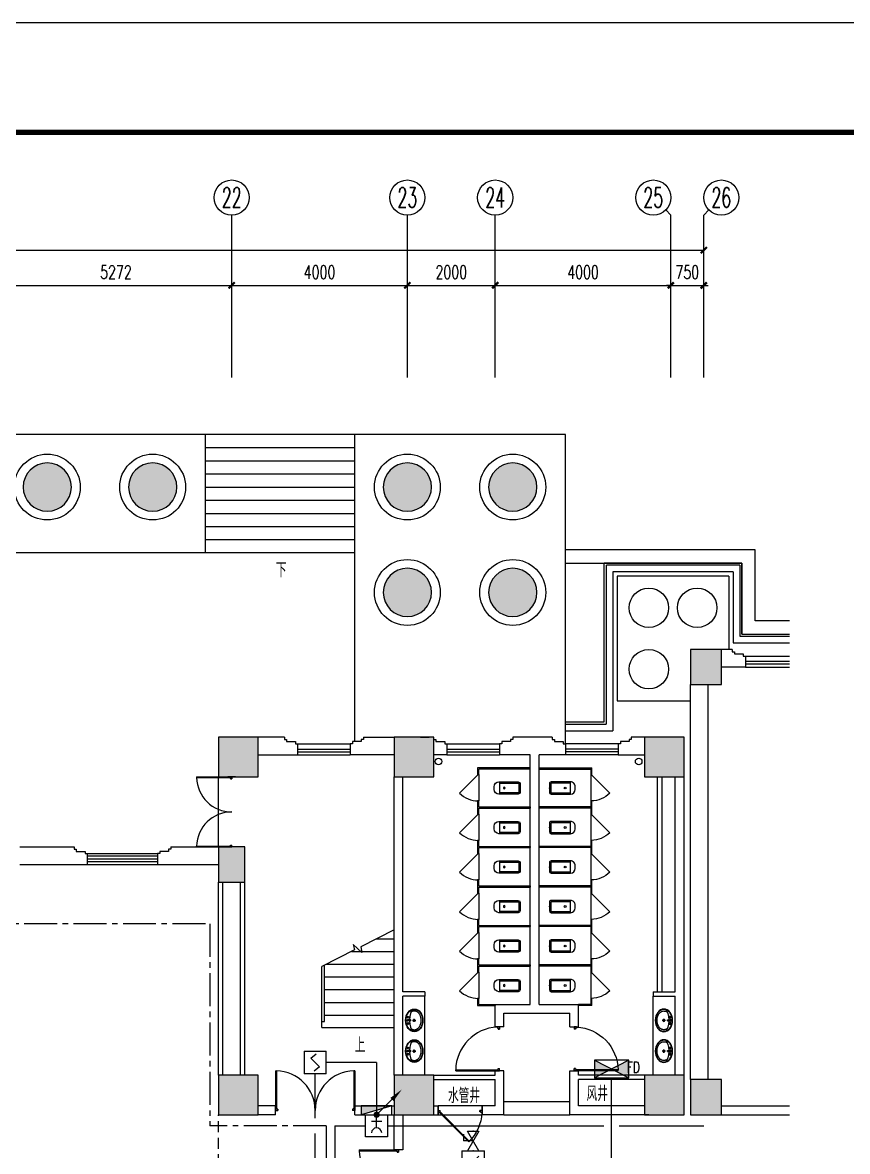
# Model space of a CAD drawing. Extents: x 190999 to 918899, y -200814 to 215286.
# Drawn here: x 712886 to 731670, y 130168 to 155886 of the extents above; entities that cross this region are included whole.
import ezdxf
from ezdxf.enums import TextEntityAlignment as Align

# ---------------------------------------------------------------- set-up
doc = ezdxf.new("R2010")
doc.units = 0
doc.header["$LTSCALE"] = 1000
doc.header["$MEASUREMENT"] = 0
doc.linetypes.add('CENTER2', pattern=[1.125, 0.75, -0.125, 0.125, -0.125])
doc.linetypes.add('HIDDEN', pattern=[0.375, 0.25, -0.125])
doc.layers.get('Defpoints').update_dxf_attribs({"color": 1})
for name, color, linetype in [('00-EQUIP', 3, 'Continuous'), ('00-LWIRE', 4, 'Continuous'), ('00-WIRE-4', 6, 'Continuous'), ('A-卫生间', 250, 'Continuous'), ('A-墙线', 2, 'Continuous'), ('A-外包装修', 250, 'Continuous'), ('A-外窗', 145, 'Continuous'), ('A-门', 167, 'Continuous'), ('AXIS', 3, 'Continuous'), ('AXIS_TEXT', 7, 'Continuous'), ('COLUMN', 2, 'Continuous'), ('DIM_SYMB', 3, 'Continuous'), ('EQUIP_消火栓', 1, 'Continuous'), ('PUB_HATCH', 250, 'Continuous'), ('PUB_TEXT', 7, 'Continuous'), ('STAIR', 5, 'Continuous'), ('图框', 189, 'Continuous'), ('屋面排水', 4, 'Continuous'), ('房间名称', 7, 'Continuous'), ('暖通-风-说明', 3, 'Continuous'), ('雨水管', 151, 'Continuous')]:
    doc.layers.add(name, color=color, linetype=linetype)
doc.styles.add('_TCH_AXIS', font='COMPLEX', dxfattribs={"bigfont": 'GBCBIG'})
doc.styles.add('_TCH_DIM', font='SIMPLEX', dxfattribs={"bigfont": 'GBCBIG'})
doc.styles.add('COMPLEX', font='COMPLEX')
doc.styles.add('DIM_FONT', font='SIMPLEX', dxfattribs={"width": 0.7, "bigfont": 'GBCBIG'})
doc.styles.add('HZ-ZGBZ', font='romanc.shx', dxfattribs={"width": 0.65})
doc.styles.get("Standard").update_dxf_attribs({"font": 'simhei.ttf'})
doc.styles.add('XXK', font='romans.shx', dxfattribs={"width": 0.75, "bigfont": 'hzf.shx'})
doc.linetypes.add('XLINE', pattern='A,1,-0.2,["X",XXK,S=0.2,R=0,X=-0.1,Y=-0.09],-0.15', length=1.35)
doc.dimstyles.new('DIMN', dxfattribs={"dimtxt": 300, "dimasz": 100, "dimexe": 250, "dimexo": 300, "dimgap": 150, "dimtad": 1, "dimdec": 0, "dimzin": 0, "dimdsep": 46, "dimtxsty": 'DIM_FONT', "dimblk": 'ARCHTICK', "dimcen": 0.09, "dimclrt": 7, "dimazin": 2, "dimtfac": 1, "dimtdec": 0, "dimtix": 1, "dimtmove": 2, "dimatfit": 3, "dimfxl": 0, "dimtolj": 1, "dimtzin": 0, "dimarcsym": 0})

# ---------------------------------------------------------------- blocks, each defined once
blk = doc.blocks.new('TJAD_TK_A0')
at = {"layer": '图框'}
blk.add_line((973, -441.7), (973, 399.3), dxfattribs=at)
at = {"layer": '图框', "const_width": 1.2}
blk.add_lwpolyline([(2152, -431.7), (2152, 389.3), (998, 389.3), (998, -431.7)], close=True, dxfattribs=at)
blk = doc.blocks.new('lt1f')
at = {"layer": 'STAIR'}
for p, q in [((1690, 1950), (1825, 1950)), ((1690, 1950), (1690, 300)), ((1825, 1950), (3076, 1950)), ((1825, 1950), (3076, 1950)), ((1825, 1950), (1825, 1890)), ((1825, 1890), (3107, 1890)), ((1970, 1890), (1970, 300)), ((2260, 1890), (2260, 300)), ((2550, 1890), (2550, 300)), ((2840, 1890), (2840, 300)), ((3454, 1205), (3076, 1950)), ((3130, 1844), (3130, 300)), ((3394, 1035), (3578, 1231)), ((3527, 1063), (3394, 1035)), ((3420, 1273), (3420, 1062)), ((3420, 1040), (3420, 300)), ((3578, 1231), (3454, 1205)), ((3914, 300), (3527, 1063)), ((3710, 701), (3710, 300)), ((1690, 300), (3914, 300))]:
    blk.add_line(p, q, dxfattribs=at)
blk = doc.blocks.new('m1800')
at = {"layer": 'A-墙线'}
for p, q in [((-900, -100), (-900, 100)), ((900, -100), (900, 100))]:
    blk.add_line(p, q, dxfattribs=at)
at = {"layer": 'A-门'}
for p, q in [((-900, 900), (-900, 0)), ((-900, 900), (-880, 900)), ((-880, 900), (-880, 50)), ((880, 900), (880, 50)), ((900, 900), (880, 900)), ((900, 900), (900, 0)), ((-900, 50), (-870, 50)), ((-900, 0), (-850, 0)), ((-870, 50), (-870, 30)), ((-870, 30), (-850, 30)), ((-850, 30), (-850, 0)), ((850, 30), (850, 0)), ((870, 30), (850, 30)), ((900, 0), (850, 0)), ((870, 50), (870, 30)), ((900, 50), (870, 50))]:
    blk.add_line(p, q, dxfattribs=at)
for centre, start, end in [((-900, 0), 0, 88.7267), ((900, 0), 91.2733, 180)]:
    blk.add_arc(centre, 900, start, end, dxfattribs=at)
blk = doc.blocks.new('m1000')
at = {"layer": 'A-墙线'}
for p, q in [((0, 0), (0, 200)), ((1000, 0), (1000, 200))]:
    blk.add_line(p, q, dxfattribs=at)
at = {"layer": 'A-门'}
for p, q in [((0, 1100), (0, 100)), ((0, 1100), (20, 1100)), ((20, 1100), (20, 150)), ((0, 150), (30, 150)), ((0, 100), (50, 100)), ((30, 150), (30, 130)), ((30, 130), (50, 130)), ((50, 130), (50, 100)), ((950, 130), (950, 100)), ((970, 130), (950, 130)), ((1000, 100), (950, 100)), ((970, 150), (970, 130)), ((1000, 150), (970, 150)), ((1000, 150), (1000, 100))]:
    blk.add_line(p, q, dxfattribs=at)
blk.add_arc((0, 100), 1000, 2.866, 88.854, dxfattribs=at)
blk = doc.blocks.new('手盆')
at = {"layer": 'A-卫生间'}
for p, q in [((113, 12), (46, 16)), ((160, 0), (235, 0)), ((198, -37), (198, 38)), ((113, -11), (46, -16))]:
    blk.add_line(p, q, dxfattribs=at)
for centre, major_axis, ratio, start_param, end_param in [((198, 0), (0, 259), 0.763797, 3.141593, 9.424778), ((194, 0), (0, 259), 0.413212, 0.351725, 1.519021), ((106, 0), (0, 13.9), 0.9, 3.760941, 5.663837), ((194, 0), (0, 259), 0.413212, 1.620217, 2.789865)]:
    blk.add_ellipse(centre, major_axis=major_axis, ratio=ratio, start_param=start_param, end_param=end_param, dxfattribs=at)
for centre, major_axis in [((46, 0), (0, 15.8)), ((56, 71), (0, 20.6)), ((56, 71), (0, 15.6)), ((198, 0), (0, 23.4)), ((56, -71), (0, 20.6)), ((56, -71), (0, 15.6))]:
    blk.add_ellipse(centre, major_axis=major_axis, ratio=0.9, dxfattribs=at)
for points, knots in [([(198, -249), (204, -249), (211, -249), (228, -246), (239, -243), (260, -236), (270, -231), (290, -218), (299, -211), (317, -194), (325, -185), (340, -164), (347, -153), (360, -129), (365, -116), (374, -90), (378, -76), (383, -48), (385, -34), (387, -5), (387, 9), (385, 38), (383, 52), (377, 80), (373, 94), (364, 120), (358, 133), (345, 156), (338, 167), (323, 187), (314, 197), (296, 213), (287, 220), (267, 232), (257, 237), (236, 244), (225, 247), (204, 249), (193, 249), (171, 247), (161, 245), (140, 237), (129, 232), (110, 221), (100, 213), (82, 197), (74, 188), (58, 168), (51, 157), (38, 133), (32, 121), (23, 95), (19, 81), (13, 53), (11, 39), (9, 10), (9, -4), (10, -33), (12, -47), (18, -75), (21, -89), (30, -115), (36, -128), (48, -152), (55, -163), (70, -184), (78, -193), (96, -210), (105, -218), (125, -230), (135, -235), (156, -243), (167, -246), (184, -249), (191, -249), (198, -249)], [0, 0, 0, 0, 0.105369, 0.105369, 0.278747, 0.278747, 0.452125, 0.452125, 0.625504, 0.625504, 0.798882, 0.798882, 0.97226, 0.97226, 1.145639, 1.145639, 1.319017, 1.319017, 1.492395, 1.492395, 1.665774, 1.665774, 1.839152, 1.839152, 2.01253, 2.01253, 2.185909, 2.185909, 2.359287, 2.359287, 2.532665, 2.532665, 2.706044, 2.706044, 2.879422, 2.879422, 3.0528, 3.0528, 3.226179, 3.226179, 3.399557, 3.399557, 3.572935, 3.572935, 3.746313, 3.746313, 3.919692, 3.919692, 4.09307, 4.09307, 4.266448, 4.266448, 4.439827, 4.439827, 4.613205, 4.613205, 4.786583, 4.786583, 4.959962, 4.959962, 5.13334, 5.13334, 5.306718, 5.306718, 5.480097, 5.480097, 5.653475, 5.653475, 5.826853, 5.826853, 6.000232, 6.000232, 6.17361, 6.17361, 6.283185, 6.283185, 6.283185, 6.283185]), ([(119, -185), (121, -187), (123, -188), (130, -193), (135, -196), (146, -202), (152, -205), (163, -209), (169, -210), (180, -213), (186, -214), (194, -214), (196, -214), (198, -214), (204, -214), (209, -214), (222, -212), (229, -210), (241, -206), (245, -204), (254, -200), (259, -197), (269, -191), (275, -187), (286, -178), (291, -173), (300, -162), (304, -158), (314, -145), (319, -137), (327, -123), (329, -118), (334, -107), (336, -101), (341, -89), (343, -83), (346, -71), (348, -64), (351, -49), (352, -40), (354, -22), (355, -13), (355, 5), (355, 14), (354, 32), (352, 41), (349, 58), (348, 66), (343, 81), (341, 89), (335, 104), (332, 111), (326, 125), (322, 132), (314, 144), (310, 150), (301, 162), (296, 167), (287, 177), (281, 181), (272, 189), (267, 192), (256, 199), (250, 202), (238, 207), (233, 209), (223, 211), (217, 212), (205, 214), (198, 214), (186, 213), (181, 213), (171, 211), (166, 210), (151, 205), (141, 200), (128, 191), (123, 188), (119, 185)], [5.740897, 5.740897, 5.740897, 5.740897, 5.780874, 5.780874, 5.896829, 5.896829, 6.012784, 6.012784, 6.128739, 6.128739, 6.240697, 6.240697, 6.283185, 6.283185, 6.283185, 6.399826, 6.399826, 6.5409, 6.5409, 6.634, 6.634, 6.7271, 6.7271, 6.852188, 6.852188, 6.977276, 6.977276, 7.077377, 7.077377, 7.229977, 7.229977, 7.317389, 7.317389, 7.404801, 7.404801, 7.497094, 7.497094, 7.589386, 7.589386, 7.712334, 7.712334, 7.835281, 7.835281, 7.958228, 7.958228, 8.081175, 8.081175, 8.194983, 8.194983, 8.30879, 8.30879, 8.422598, 8.422598, 8.537599, 8.537599, 8.6526, 8.6526, 8.767602, 8.767602, 8.884432, 8.884432, 8.982435, 8.982435, 9.119467, 9.119467, 9.224191, 9.224191, 9.328914, 9.328914, 9.470087, 9.470087, 9.571187, 9.571187, 9.672288, 9.672288, 9.874489, 9.874489, 9.967059, 9.967059, 9.967059, 9.967059])]:
    blk.add_open_spline(points, degree=3, knots=knots, dxfattribs=at)
blk.add_point((46, 0), dxfattribs=at)
blk = doc.blocks.new('bfm01')
at = {"layer": 'A-墙线'}
for p, q in [((-200, 0), (0, 0)), ((-200, -1000), (0, -1000))]:
    blk.add_line(p, q, dxfattribs=at)
at = {"layer": 'A-门'}
for p, q in [((-200, -1000), (-200, 0)), ((-100, 0), (-100, -50)), ((-70, -50), (-100, -50)), ((-50, -30), (-70, -30)), ((-70, -30), (-70, -50)), ((-64, -44), (-50, -30)), ((-64, -44), (603, -711)), ((-50, 0), (-50, -30)), ((-50, -30), (617, -697)), ((0, 0), (0, -1000)), ((-70, -950), (-100, -950)), ((-100, -1000), (-100, -950)), ((-50, -1000), (-100, -1000)), ((-70, -970), (-70, -950)), ((-50, -970), (-70, -970)), ((-50, -1000), (-50, -970))]:
    blk.add_line(p, q, dxfattribs=at)
blk.add_arc((-100, 0), 1000, 272.866, 315.8103, dxfattribs=at)
blk = doc.blocks.new('$TwtSys$00000434')
for p, q in [((-0.5, 0.5), (-0.5, -0.5)), ((-0.5, -0.5), (0.5, 0.5)), ((0.5, 0.5), (-0.5, 0.5)), ((0.5, -0.5), (0.5, 0.5)), ((-0.5, -0.5), (0.5, -0.5))]:
    blk.add_line(p, q)
blk.add_solid([(0.5, -0.5), (0.5, 0.5), (-0.5, -0.5)])
blk = doc.blocks.new('_ArchTick')
at = {"const_width": 0.5}
blk.add_lwpolyline([(-0.7, -0.7), (0.7, 0.7)], dxfattribs=at)
blk = doc.blocks.new('*D345')
at = {"layer": 'AXIS', "color": 0, "lineweight": -2}
for p, q in [((712376, 148675), (712376, 150150)), ((717649, 148675), (717649, 150150)), ((712376, 149900), (717649, 149900))]:
    blk.add_line(p, q, dxfattribs=at)
at = {"layer": 'Defpoints', "color": 0}
for p in [(717649, 149900), (712376, 148375), (717649, 148375)]:
    blk.add_point(p, dxfattribs=at)
at = {"layer": 'AXIS', "color": 0, "lineweight": -2, "xscale": 100, "yscale": 100, "zscale": 100, "rotation": 180}
blk.add_blockref('_ArchTick', (712376, 149900), dxfattribs=at)
at = {"layer": 'AXIS', "color": 0, "lineweight": -2, "xscale": 100, "yscale": 100, "zscale": 100}
blk.add_blockref('_ArchTick', (717649, 149900), dxfattribs=at)
at = {"layer": 'AXIS', "color": 7, "insert": (715012, 150200), "char_height": 300, "attachment_point": 5, "style": 'DIM_FONT'}
blk.add_mtext('\\A1;5272', dxfattribs=at)
blk = doc.blocks.new('*D346')
at = {"layer": 'AXIS', "color": 0, "lineweight": -2}
for p, q in [((717649, 148675), (717649, 150150)), ((721649, 148675), (721649, 150150)), ((717649, 149900), (721649, 149900))]:
    blk.add_line(p, q, dxfattribs=at)
at = {"layer": 'Defpoints', "color": 0}
for p in [(721649, 149900), (717649, 148375), (721649, 148375)]:
    blk.add_point(p, dxfattribs=at)
at = {"layer": 'AXIS', "color": 0, "lineweight": -2, "xscale": 100, "yscale": 100, "zscale": 100, "rotation": 180}
blk.add_blockref('_ArchTick', (717649, 149900), dxfattribs=at)
at = {"layer": 'AXIS', "color": 0, "lineweight": -2, "xscale": 100, "yscale": 100, "zscale": 100}
blk.add_blockref('_ArchTick', (721649, 149900), dxfattribs=at)
at = {"layer": 'AXIS', "color": 7, "insert": (719649, 150200), "char_height": 300, "attachment_point": 5, "style": 'DIM_FONT'}
blk.add_mtext('\\A1;4000', dxfattribs=at)
blk = doc.blocks.new('*D347')
at = {"layer": 'AXIS', "color": 0, "lineweight": -2}
for p, q in [((721649, 148675), (721649, 150150)), ((723649, 148675), (723649, 150150)), ((721649, 149900), (723649, 149900))]:
    blk.add_line(p, q, dxfattribs=at)
at = {"layer": 'Defpoints', "color": 0}
for p in [(723649, 149900), (721649, 148375), (723649, 148375)]:
    blk.add_point(p, dxfattribs=at)
at = {"layer": 'AXIS', "color": 0, "lineweight": -2, "xscale": 100, "yscale": 100, "zscale": 100, "rotation": 180}
blk.add_blockref('_ArchTick', (721649, 149900), dxfattribs=at)
at = {"layer": 'AXIS', "color": 0, "lineweight": -2, "xscale": 100, "yscale": 100, "zscale": 100}
blk.add_blockref('_ArchTick', (723649, 149900), dxfattribs=at)
at = {"layer": 'AXIS', "color": 7, "insert": (722649, 150200), "char_height": 300, "attachment_point": 5, "style": 'DIM_FONT'}
blk.add_mtext('\\A1;2000', dxfattribs=at)
blk = doc.blocks.new('*D348')
at = {"layer": 'AXIS', "color": 0, "lineweight": -2}
for p, q in [((723649, 148675), (723649, 150150)), ((727649, 148675), (727649, 150150)), ((723649, 149900), (727649, 149900))]:
    blk.add_line(p, q, dxfattribs=at)
at = {"layer": 'Defpoints', "color": 0}
for p in [(727649, 149900), (723649, 148375), (727649, 148375)]:
    blk.add_point(p, dxfattribs=at)
at = {"layer": 'AXIS', "color": 0, "lineweight": -2, "xscale": 100, "yscale": 100, "zscale": 100, "rotation": 180}
blk.add_blockref('_ArchTick', (723649, 149900), dxfattribs=at)
at = {"layer": 'AXIS', "color": 0, "lineweight": -2, "xscale": 100, "yscale": 100, "zscale": 100}
blk.add_blockref('_ArchTick', (727649, 149900), dxfattribs=at)
at = {"layer": 'AXIS', "color": 7, "insert": (725649, 150200), "char_height": 300, "attachment_point": 5, "style": 'DIM_FONT'}
blk.add_mtext('\\A1;4000', dxfattribs=at)
blk = doc.blocks.new('*D349')
at = {"layer": 'AXIS', "color": 0, "lineweight": -2}
for p, q in [((727649, 148675), (727649, 150150)), ((728399, 148675), (728399, 150150)), ((727649, 149900), (727549, 149900)), ((727649, 149900), (728399, 149900)), ((728399, 149900), (728499, 149900))]:
    blk.add_line(p, q, dxfattribs=at)
at = {"layer": 'Defpoints', "color": 0}
for p in [(728399, 149900), (727649, 148375), (728399, 148375)]:
    blk.add_point(p, dxfattribs=at)
at = {"layer": 'AXIS', "color": 0, "lineweight": -2, "xscale": 100, "yscale": 100, "zscale": 100}
blk.add_blockref('_ArchTick', (727649, 149900), dxfattribs=at)
at = {"layer": 'AXIS', "color": 0, "lineweight": -2, "xscale": 100, "yscale": 100, "zscale": 100, "rotation": 180}
blk.add_blockref('_ArchTick', (728399, 149900), dxfattribs=at)
at = {"layer": 'AXIS', "color": 7, "insert": (728024, 150200), "char_height": 300, "attachment_point": 5, "style": 'DIM_FONT'}
blk.add_mtext('\\A1;750', dxfattribs=at)
blk = doc.blocks.new('*D350')
at = {"layer": 'AXIS', "color": 0, "lineweight": -2}
for p, q in [((688899, 148675), (688899, 150950)), ((728399, 148675), (728399, 150950)), ((688899, 150700), (728399, 150700))]:
    blk.add_line(p, q, dxfattribs=at)
at = {"layer": 'Defpoints', "color": 0}
for p in [(728399, 150700), (688899, 148375), (728399, 148375)]:
    blk.add_point(p, dxfattribs=at)
at = {"layer": 'AXIS', "color": 0, "lineweight": -2, "xscale": 100, "yscale": 100, "zscale": 100, "rotation": 180}
blk.add_blockref('_ArchTick', (688899, 150700), dxfattribs=at)
at = {"layer": 'AXIS', "color": 0, "lineweight": -2, "xscale": 100, "yscale": 100, "zscale": 100}
blk.add_blockref('_ArchTick', (728399, 150700), dxfattribs=at)
at = {"layer": 'AXIS', "color": 7, "insert": (708649, 151000), "char_height": 300, "attachment_point": 5, "style": 'DIM_FONT'}
blk.add_mtext('\\A1;39500', dxfattribs=at)
blk = doc.blocks.new('_AXISO')
blk.add_circle((0, 0), 0.5)
at = {"layer": 'AXIS_TEXT', "style": 'COMPLEX', "width": 1.041667}
blk.add_attdef('A', text='', height=0.56, dxfattribs=at).set_placement((-0.25, -0.28), (0.25, -0.28), align=Align.FIT)
blk = doc.blocks.new('$lvtry$00000200')
for p, q in [((-140, -40, 0), (-140, -480, 0)), ((-110, -40, 0), (-110, -470, 0)), ((100, 0, 0), (-100, 0, 0)), ((100, -30, 0), (-100, -30, 0)), ((110, -470, 0), (110, -40, 0)), ((140, -480, 0), (140, -40, 0)), ((140, -470, 0), (-140, -470, 0)), ((-30, -590, 0), (30, -590, 0))]:
    blk.add_line(p, q)
blk.add_circle((0, -359, 0), 20)
for centre, radius, start, end in [((-100, -40, 0), 40, 90, 180), ((-100, -40, 0), 10, 90, 180), ((100, -40, 0), 40, 0, 90), ((100, -40, 0), 10, 0, 90), ((-30, -480, 0), 110, 180, 270), ((30, -480, 0), 110, 270, 0)]:
    blk.add_arc(centre, radius, start, end)
blk.add_point((0, 0))
blk = doc.blocks.new('$DorLib2D$00000114')
at = {"color": 0}
blk.add_line((0.5, 0), (-0.207, 0.707), dxfattribs=at)
blk.add_arc((0.5, 0), 1, 135, 180, dxfattribs=at)
blk = doc.blocks.new('_LINKPT1')
at = {"color": 0}
blk.add_line((0, 0), (0, 0), dxfattribs=at)
blk = doc.blocks.new('3S1KCGW2')
for p, q in [((0.5, 0.5), (-0.5, 0.5)), ((-0.5, 0.5), (-0.5, -0.5)), ((-0.2, 0.2), (0.05, 0.4)), ((0, 0), (-0.2, 0.2)), ((0, 0), (0.2, -0.2)), ((0.5, -0.5), (0.5, 0.5)), ((-0.5, -0.5), (0.5, -0.5)), ((0.2, -0.2), (-0.05, -0.4))]:
    blk.add_line(p, q)
at = {"const_width": 0.04, "flags": 128}
blk.add_lwpolyline([(-0.5, -0.5), (-0.5, 0.5), (0.5, 0.5), (0.5, -0.5)], close=True, dxfattribs=at)
at = {"xscale": 0.002, "yscale": 0.002, "zscale": 0.002}
for p in [(-0.5, 0), (0, 0.5), (0.5, 0), (0, -0.5)]:
    blk.add_blockref('_LINKPT1', p, dxfattribs=at)
at = {"flags": 9}
blk.add_attdef('A', (0, 0), '', height=0.00002, dxfattribs=at)
blk = doc.blocks.new('J62IR8YJ')
for p, q in [((-0.5, 1), (0.5, 1)), ((-0.5, 0), (-0.5, 1)), ((0, 0.598), (0, 0.06)), ((0.5, 1), (0.5, 0)), ((0.5, 0), (-0.5, 0)), ((-0.231, 0.312), (0.231, 0.312))]:
    blk.add_line(p, q)
at = {"const_width": 0.04, "flags": 128}
blk.add_lwpolyline([(-0.5, 0), (-0.5, 1), (0.5, 1), (0.5, 0)], close=True, dxfattribs=at)
blk.add_arc((0, 0.829), 0.231, 180, 0)
at = {"xscale": 0.002, "yscale": 0.00200000000000955, "zscale": 0.002}
for p in [(0, 1), (-0.5, 0.5), (0, 0), (0.5, 0.5)]:
    blk.add_blockref('_LINKPT1', p, dxfattribs=at)
at = {"flags": 9}
blk.add_attdef('A', (0, 0), '', height=0.00002, dxfattribs=at)
blk = doc.blocks.new('6H2KALM6')
for p, q in [((-0.78, 0.4), (0.78, -0.4)), ((0.78, 0.4), (-0.78, -0.4)), ((0.78, 0.4), (-0.78, 0.4)), ((-0.78, 0.4), (-0.78, -0.4)), ((0.78, -0.4), (0.78, 0.4)), ((-0.78, -0.4), (0.78, -0.4))]:
    blk.add_line(p, q)
at = {"const_width": 0.04}
blk.add_lwpolyline([(-0.78, 0.4), (-0.78, -0.4), (0.78, -0.4), (0.78, 0.4)], close=True, dxfattribs=at)
for points in [[(-0.78, 0.4), (0, 0), (-0.78, -0.4)], [(0.78, 0.4), (0, 0), (0.78, -0.4)]]:
    blk.add_solid(points)
at = {"xscale": 0.002, "yscale": 0.002, "zscale": 0.002}
for p in [(-0.78, 0), (0, 0.4), (0.78, 0), (0, -0.4)]:
    blk.add_blockref('_LINKPT1', p, dxfattribs=at)
at = {"flags": 9}
blk.add_attdef('A', (0, 0), '', height=0.00002, dxfattribs=at)
blk = doc.blocks.new('$VALVE$00000437')
for p in [(0, 0), (87, 124)]:
    blk.add_line(p, (0, 124))
blk.add_lwpolyline([(-125, -72), (125, 72), (125, -72), (-125, 72)], close=True)
for p in [(-125, 0), (125, 0)]:
    blk.add_point(p)
blk = doc.blocks.new('3S2OQ2I8')
for p, q in [((-0.5, 0.5), (0.5, 0.5)), ((-0.5, -0.5), (-0.5, 0.5)), ((-0.25, -0.25), (0.25, 0.25)), ((0.5, 0.5), (0.5, -0.5)), ((0.5, -0.5), (-0.5, -0.5))]:
    blk.add_line(p, q)
at = {"const_width": 0.04, "flags": 128}
blk.add_lwpolyline([(-0.5, -0.5), (-0.5, 0.5), (0.5, 0.5), (0.5, -0.5)], close=True, dxfattribs=at)
blk.add_solid([(0.25, 0.25), (0.021, 0.097), (0.097, 0.029)])
at = {"xscale": 0.002, "yscale": 0.002, "zscale": 0.002}
for p in [(-0.5, 0), (0, 0.5), (0.5, 0), (0, -0.5)]:
    blk.add_blockref('_LINKPT1', p, dxfattribs=at)
at = {"flags": 9}
blk.add_attdef('A', (0, 0), '', height=0.00002, dxfattribs=at)
blk = doc.blocks.new('_WRLD1L')
for p, q in [((0.7, 0.7), (0, 0)), ((0.104, 0.104), (0.104, 0.104)), ((-0.104, -0.104), (-0.104, -0.104))]:
    blk.add_line(p, q)
at = {"const_width": 0.142}
blk.add_lwpolyline([(-0.071, 0, 1), (0.071, 0, 1)], format="xyb", close=True, dxfattribs=at)
blk.add_solid([(0.63, 0.77), (0.77, 0.63), (1.15, 1.15)])
at = {"width": 0.8, "flags": 9}
blk.add_attdef('A', (0, 0), '', height=0.00002, dxfattribs=at)

msp = doc.modelspace()

# ---------------------------------------------------------------- hatches: boundary and pattern name
at = {"layer": 'PUB_HATCH'}
for points in [[(713998.5, 145303.7, 1), (712898.5, 145303.7, 1)], [(716398.5, 145303.7, 1), (715298.5, 145303.7, 1)], [(722198.5, 145303.7, 1), (721098.5, 145303.7, 1)], [(724598.5, 145303.7, 1), (723498.5, 145303.7, 1)], [(721098.5, 142903.7, 1), (722198.5, 142903.7, 1)], [(724598.5, 142903.7, 1), (723498.5, 142903.7, 1)], [(728098.5, 140803.7), (728798.5, 140803.7), (728798.5, 141603.7), (728098.5, 141603.7)], [(717348.5, 138703.7), (718248.5, 138703.7), (718248.5, 139603.7), (717348.5, 139603.7)], [(721348.5, 138703.7), (722248.5, 138703.7), (722248.5, 139603.7), (721348.5, 139603.7)], [(727048.5, 138703.7), (727948.5, 138703.7), (727948.5, 139603.7), (727048.5, 139603.7)], [(717348.5, 136303.7), (717948.5, 136303.7), (717948.5, 137103.7), (717348.5, 137103.7)], [(717348.5, 131003.7), (718248.5, 131003.7), (718248.5, 131903.7), (717348.5, 131903.7)], [(721348.5, 131003.7), (722248.5, 131003.7), (722248.5, 131903.7), (721348.5, 131903.7)], [(727048.5, 131003.7), (727948.5, 131003.7), (727948.5, 131903.7), (727048.5, 131903.7)], [(728098.5, 131003.7), (728798.5, 131003.7), (728798.5, 131803.7), (728098.5, 131803.7)]]:
    msp.add_hatch(color=256, dxfattribs=at).paths.add_polyline_path(points)

# ---------------------------------------------------------------- linework, layer by layer
at = {"layer": '00-WIRE-4', "linetype": 'CENTER2'}
for p, q in [((717048.5, 135353.7), (705070.6, 135353.7)), ((717148.5, 135353.7), (717148.5, 130753.7)), ((719798.5, 130753.7), (717148.5, 130753.7)), ((719798.5, 130753.7), (719798.5, 126928.7))]:
    msp.add_line(p, q, dxfattribs=at)
at = {"layer": '00-WIRE-4'}
for p, q in [((720948.5, 132193.7), (719798.5, 132193.7)), ((720948.5, 132193.7), (720948.5, 131003.7)), ((719548.5, 130928.7), (719548.5, 131943.7)), ((726298.5, 129553.7), (726298.5, 131844)), ((719548.5, 126753.7), (719548.5, 130578.7))]:
    msp.add_line(p, q, dxfattribs=at)
at = {"layer": '00-WIRE-4', "linetype": 'XLINE'}
for p, q in [((719998.5, 130753.7), (719998.5, 126928.7)), ((719998.5, 130753.7), (720698.5, 130753.7)), ((721198.5, 130753.7), (726123.5, 130753.7)), ((726473.5, 130753.7), (728398.5, 130753.7))]:
    msp.add_line(p, q, dxfattribs=at)
at = {"layer": 'A-卫生间'}
for p, q in [((724448.5, 138903.7), (723248.5, 138903.7)), ((723248.5, 138903.7), (723248.5, 138753.7)), ((724448.5, 138878.7), (724448.5, 138903.7)), ((724648.5, 138903.7), (725848.5, 138903.7)), ((724648.5, 138903.7), (724648.5, 138878.7)), ((725848.5, 138753.7), (725848.5, 138903.7)), ((723248.5, 138753.7), (723273.5, 138753.7)), ((724448.5, 138878.7), (723273.5, 138878.7)), ((723273.5, 138753.7), (723273.5, 138878.7)), ((724648.5, 138878.7), (725823.5, 138878.7)), ((725823.5, 138878.7), (725823.5, 138753.7)), ((725823.5, 138753.7), (725848.5, 138753.7)), ((727348.5, 133803.7), (727348.5, 138703.7)), ((727448.5, 133803.7), (727448.5, 138703.7)), ((723273.5, 138153.7), (723248.5, 138153.7)), ((723248.5, 138153.7), (723248.5, 138016.2)), ((723273.5, 138016.2), (723273.5, 138153.7)), ((725848.5, 138153.7), (725823.5, 138153.7)), ((725823.5, 138153.7), (725823.5, 138016.2)), ((725848.5, 138016.2), (725848.5, 138153.7)), ((723248.5, 138016.2), (723248.5, 137853.7)), ((723248.5, 137853.7), (723273.5, 137853.7)), ((723273.5, 138016.2), (724448.5, 138016.2)), ((723273.5, 137991.2), (724448.5, 137991.2)), ((723273.5, 137853.7), (723273.5, 137991.2)), ((724448.5, 138016.2), (724448.5, 137991.2)), ((725823.5, 138016.2), (724648.5, 138016.2)), ((724648.5, 137991.2), (724648.5, 138016.2)), ((725823.5, 137991.2), (724648.5, 137991.2)), ((725823.5, 137991.2), (725823.5, 137853.7)), ((725823.5, 137853.7), (725848.5, 137853.7)), ((725848.5, 137853.7), (725848.5, 138016.2)), ((723273.5, 137253.7), (723248.5, 137253.7)), ((723248.5, 137253.7), (723248.5, 137116.2)), ((723248.5, 137116.2), (723248.5, 136953.7)), ((723273.5, 137116.2), (723273.5, 137253.7)), ((723273.5, 137116.2), (724448.5, 137116.2)), ((723273.5, 137091.2), (724448.5, 137091.2)), ((723273.5, 136953.7), (723273.5, 137091.2)), ((724448.5, 137116.2), (724448.5, 137091.2)), ((725823.5, 137116.2), (724648.5, 137116.2)), ((724648.5, 137091.2), (724648.5, 137116.2)), ((725823.5, 137091.2), (724648.5, 137091.2)), ((725848.5, 137253.7), (725823.5, 137253.7)), ((725823.5, 137253.7), (725823.5, 137116.2)), ((725823.5, 137091.2), (725823.5, 136953.7)), ((725848.5, 137116.2), (725848.5, 137253.7)), ((725848.5, 136953.7), (725848.5, 137116.2)), ((723248.5, 136953.7), (723273.5, 136953.7)), ((725823.5, 136953.7), (725848.5, 136953.7)), ((723273.5, 136353.7), (723248.5, 136353.7)), ((723248.5, 136353.7), (723248.5, 136216.2)), ((723273.5, 136216.2), (723273.5, 136353.7)), ((725848.5, 136353.7), (725823.5, 136353.7)), ((725823.5, 136353.7), (725823.5, 136216.2)), ((725848.5, 136216.2), (725848.5, 136353.7)), ((723248.5, 136216.2), (723248.5, 136053.7)), ((723248.5, 136053.7), (723273.5, 136053.7)), ((723273.5, 136216.2), (724448.5, 136216.2)), ((723273.5, 136191.2), (724448.5, 136191.2)), ((723273.5, 136053.7), (723273.5, 136191.2)), ((724448.5, 136216.2), (724448.5, 136191.2)), ((725823.5, 136216.2), (724648.5, 136216.2)), ((724648.5, 136191.2), (724648.5, 136216.2)), ((725823.5, 136191.2), (724648.5, 136191.2)), ((725823.5, 136191.2), (725823.5, 136053.7)), ((725823.5, 136053.7), (725848.5, 136053.7)), ((725848.5, 136053.7), (725848.5, 136216.2)), ((723273.5, 135453.7), (723248.5, 135453.7)), ((723248.5, 135453.7), (723248.5, 135316.2)), ((723248.5, 135316.2), (723248.5, 135153.7)), ((723273.5, 135316.2), (723273.5, 135453.7)), ((723273.5, 135316.2), (724448.5, 135316.2)), ((723273.5, 135291.2), (724448.5, 135291.2)), ((723273.5, 135153.7), (723273.5, 135291.2)), ((724448.5, 135316.2), (724448.5, 135291.2)), ((725823.5, 135316.2), (724648.5, 135316.2)), ((724648.5, 135291.2), (724648.5, 135316.2)), ((725823.5, 135291.2), (724648.5, 135291.2)), ((725848.5, 135453.7), (725823.5, 135453.7)), ((725823.5, 135453.7), (725823.5, 135316.2)), ((725823.5, 135291.2), (725823.5, 135153.7)), ((725848.5, 135316.2), (725848.5, 135453.7)), ((725848.5, 135153.7), (725848.5, 135316.2)), ((723248.5, 135153.7), (723273.5, 135153.7)), ((725823.5, 135153.7), (725848.5, 135153.7)), ((723273.5, 134553.7), (723248.5, 134553.7)), ((723248.5, 134553.7), (723248.5, 134416.2)), ((723273.5, 134416.2), (723273.5, 134553.7)), ((725848.5, 134553.7), (725823.5, 134553.7)), ((725823.5, 134553.7), (725823.5, 134416.2)), ((725848.5, 134416.2), (725848.5, 134553.7)), ((723248.5, 134416.2), (723248.5, 134253.7)), ((723248.5, 134253.7), (723273.5, 134253.7)), ((723273.5, 134416.2), (724448.5, 134416.2)), ((723273.5, 134391.2), (724448.5, 134391.2)), ((723273.5, 134253.7), (723273.5, 134391.2)), ((724448.5, 134416.2), (724448.5, 134391.2)), ((725823.5, 134416.2), (724648.5, 134416.2)), ((724648.5, 134391.2), (724648.5, 134416.2)), ((725823.5, 134391.2), (724648.5, 134391.2)), ((725823.5, 134391.2), (725823.5, 134253.7)), ((725823.5, 134253.7), (725848.5, 134253.7)), ((725848.5, 134253.7), (725848.5, 134416.2)), ((722048.5, 131903.7), (722048.5, 133703.7)), ((723273.5, 133653.7), (723248.5, 133653.7)), ((723248.5, 133653.7), (723248.5, 133491.2)), ((723248.5, 133491.2), (723648.5, 133491.2)), ((723273.5, 133516.2), (723273.5, 133653.7)), ((723273.5, 133516.2), (723648.5, 133516.2)), ((723648.5, 133516.2), (723648.5, 133491.2)), ((725823.5, 133516.2), (725548.5, 133516.2)), ((725548.5, 133491.2), (725548.5, 133516.2)), ((725848.5, 133491.2), (725548.5, 133491.2)), ((725848.5, 133653.7), (725823.5, 133653.7)), ((725823.5, 133653.7), (725823.5, 133516.2)), ((725848.5, 133491.2), (725848.5, 133653.7)), ((727248.5, 131903.7), (727248.5, 133703.7)), ((723848.5, 131303.7), (725348.5, 131303.7)), ((723848.5, 131003.7), (725348.5, 131003.7))]:
    msp.add_line(p, q, dxfattribs=at)
at = {"layer": 'A-卫生间', "linetype": 'HIDDEN'}
msp.add_line((717348.5, 127603.7), (717348.5, 131003.7), dxfattribs=at)
at = {"layer": 'A-墙线'}
for p, q in [((729048.5, 141603.7), (728798.5, 141603.7)), ((729048.5, 141603.7), (729048.5, 141553.7)), ((729048.5, 141553.7), (729098.5, 141553.7)), ((729098.5, 141553.7), (729098.5, 141503.7)), ((729098.5, 141503.7), (729298.5, 141503.7)), ((729298.5, 141503.7), (729298.5, 141453.7)), ((729298.5, 141453.7), (729348.5, 141453.7)), ((729348.5, 141453.7), (729348.5, 141203.7)), ((729348.5, 141203.7), (728798.5, 141203.7)), ((728098.5, 131803.7), (728098.5, 140803.7)), ((728498.5, 131803.7), (728498.5, 140803.7)), ((718848.5, 139603.7), (718248.5, 139603.7)), ((718848.5, 139603.7), (718848.5, 139553.7)), ((718848.5, 139553.7), (718898.5, 139553.7)), ((718898.5, 139553.7), (718898.5, 139503.7)), ((718898.5, 139503.7), (719098.5, 139503.7)), ((719098.5, 139503.7), (719098.5, 139453.7)), ((719098.5, 139453.7), (719148.5, 139453.7)), ((719148.5, 139453.7), (719148.5, 139203.7)), ((720398.5, 139453.7), (720348.5, 139453.7)), ((720348.5, 139453.7), (720348.5, 139203.7)), ((720398.5, 139503.7), (720398.5, 139453.7)), ((720598.5, 139503.7), (720398.5, 139503.7)), ((720598.5, 139553.7), (720598.5, 139503.7)), ((720648.5, 139553.7), (720598.5, 139553.7)), ((720648.5, 139603.7), (720648.5, 139553.7)), ((720648.5, 139603.7), (721348.5, 139603.7)), ((721948.5, 139603.7), (722148.5, 139603.7)), ((722248.5, 139553.7), (722298.5, 139553.7)), ((722298.5, 139553.7), (722298.5, 139503.7)), ((722298.5, 139503.7), (722498.5, 139503.7)), ((722498.5, 139503.7), (722498.5, 139453.7)), ((722498.5, 139453.7), (722548.5, 139453.7)), ((722548.5, 139453.7), (722548.5, 139203.7)), ((723798.5, 139453.7), (723748.5, 139453.7)), ((723748.5, 139453.7), (723748.5, 139203.7)), ((723798.5, 139503.7), (723798.5, 139453.7)), ((723998.5, 139503.7), (723798.5, 139503.7)), ((723998.5, 139553.7), (723998.5, 139503.7)), ((724048.5, 139553.7), (723998.5, 139553.7)), ((724948.5, 139603.7), (724048.5, 139603.7)), ((724048.5, 139603.7), (724048.5, 139553.7)), ((724948.5, 139603.7), (724948.5, 139553.7)), ((724948.5, 139553.7), (724998.5, 139553.7)), ((724998.5, 139553.7), (724998.5, 139503.7)), ((724998.5, 139503.7), (725198.5, 139503.7)), ((725198.5, 139503.7), (725198.5, 139453.7)), ((725198.5, 139453.7), (725248.5, 139453.7)), ((725248.5, 139453.7), (725248.5, 139203.7)), ((726498.5, 139453.7), (726448.5, 139453.7)), ((726448.5, 139453.7), (726448.5, 139203.7)), ((726498.5, 139503.7), (726498.5, 139453.7)), ((726698.5, 139503.7), (726498.5, 139503.7)), ((726698.5, 139553.7), (726698.5, 139503.7)), ((726748.5, 139553.7), (726698.5, 139553.7)), ((727048.5, 139603.7), (726748.5, 139603.7)), ((726748.5, 139603.7), (726748.5, 139553.7)), ((718248.5, 139203.7), (719148.5, 139203.7)), ((721348.5, 139203.7), (720348.5, 139203.7)), ((722548.5, 139203.7), (722248.5, 139203.7)), ((724448.5, 139203.7), (723748.5, 139203.7)), ((724448.5, 133516.2), (724448.5, 139203.7)), ((725248.5, 139203.7), (724648.5, 139203.7)), ((724648.5, 133516.2), (724648.5, 139203.7)), ((726448.5, 139203.7), (727048.5, 139203.7)), ((721348.5, 131903.7), (721348.5, 138703.7)), ((721548.5, 133803.7), (721548.5, 138703.7)), ((727748.5, 133803.7), (727748.5, 138703.7)), ((727948.5, 131803.7), (727948.5, 138803.7)), ((712826.5, 137103.7), (714058.8, 137103.7)), ((714058.8, 137103.7), (714058.8, 137053.7)), ((716258.8, 137103.7), (717348.5, 137103.7)), ((716258.8, 137103.7), (716258.8, 137053.7)), ((714058.8, 137053.7), (714108.8, 137053.7)), ((714108.8, 137053.7), (714108.8, 137003.7)), ((714108.8, 137003.7), (714308.8, 137003.7)), ((714308.8, 137003.7), (714308.8, 136953.7)), ((714308.8, 136953.7), (714358.8, 136953.7)), ((714358.8, 136953.7), (714358.8, 136703.7)), ((716008.8, 136953.7), (715958.8, 136953.7)), ((715958.8, 136953.7), (715958.8, 136703.7)), ((716008.8, 137003.7), (716008.8, 136953.7)), ((716208.8, 137003.7), (716008.8, 137003.7)), ((716208.8, 137053.7), (716208.8, 137003.7)), ((716258.8, 137053.7), (716208.8, 137053.7)), ((712826.5, 136703.7), (714358.8, 136703.7)), ((715958.8, 136703.7), (717348.5, 136703.7)), ((717348.5, 131903.7), (717348.5, 136303.7)), ((717448.5, 131903.7), (717448.5, 136303.7)), ((717848.5, 131903.7), (717848.5, 136303.7)), ((717948.5, 131903.7), (717948.5, 136303.7)), ((722048.5, 133803.7), (721548.5, 133803.7)), ((722048.5, 133803.7), (722048.5, 133703.7)), ((727248.5, 133803.7), (727748.5, 133803.7)), ((727248.5, 133803.7), (727248.5, 133703.7)), ((721548.5, 131903.7), (721548.5, 133703.7)), ((722048.5, 133703.7), (721548.5, 133703.7)), ((723648.5, 133516.2), (724448.5, 133516.2)), ((723648.5, 133003.7), (723648.5, 133516.2)), ((724648.5, 133516.2), (725548.5, 133516.2)), ((725548.5, 133003.7), (725548.5, 133516.2)), ((727248.5, 133703.7), (727748.5, 133703.7)), ((727748.5, 131903.7), (727748.5, 133703.7)), ((723848.5, 133003.7), (723848.5, 133316.2)), ((723848.5, 133316.2), (725348.5, 133316.2)), ((725348.5, 133003.7), (725348.5, 133316.2)), ((723648.5, 131903.7), (723648.5, 132003.7)), ((723848.5, 131003.7), (723848.5, 132003.7)), ((725348.5, 131003.7), (725348.5, 132003.7)), ((725548.5, 131903.7), (725548.5, 132003.7)), ((722248.5, 131903.7), (723648.5, 131903.7)), ((722248.5, 131803.7), (723648.5, 131803.7)), ((723648.5, 131203.7), (723648.5, 131803.7)), ((727048.5, 131903.7), (725548.5, 131903.7)), ((725548.5, 131203.7), (725548.5, 131803.7)), ((727048.5, 131803.7), (725548.5, 131803.7)), ((718648.5, 131203.7), (718248.5, 131203.7)), ((720448.5, 131203.7), (721348.5, 131203.7)), ((722248.5, 131203.7), (722348.5, 131203.7)), ((722348.5, 131003.7), (722348.5, 131203.7)), ((723648.5, 131203.7), (723348.5, 131203.7)), ((723348.5, 131003.7), (723348.5, 131203.7)), ((727048.5, 131203.7), (725548.5, 131203.7)), ((728798.5, 131203.7), (730348.5, 131203.7)), ((718648.5, 131003.7), (718248.5, 131003.7)), ((720448.5, 131003.7), (721348.5, 131003.7)), ((721348.5, 130203.7), (721348.5, 131003.7)), ((721548.5, 131003.7), (721548.5, 130203.7)), ((722248.5, 131003.7), (722348.5, 131003.7)), ((723848.5, 131003.7), (723348.5, 131003.7)), ((727148.5, 131003.7), (725348.5, 131003.7)), ((728798.5, 131003.7), (730348.5, 131003.7))]:
    msp.add_line(p, q, dxfattribs=at)
at = {"layer": 'A-外包装修'}
for p, q in [((717048.5, 146503.7), (712248.5, 146503.7)), ((717048.5, 143803.7), (717048.5, 146503.7)), ((720448.5, 139503.7), (720448.5, 146503.7)), ((725248.5, 146503.7), (720448.5, 146503.7)), ((725248.5, 139453.7), (725248.5, 146503.7)), ((717048.5, 143803.7), (712248.5, 143803.7)), ((726128.5, 139953.7), (726128.5, 143573.7)), ((729267.1, 143573.7), (726130, 143573.7)), ((726178.5, 143523.7), (726178.5, 139903.7)), ((729217.1, 143523.7), (726180, 143523.7)), ((729218.5, 143523.7), (729218.5, 141903.7)), ((729268.5, 141953.7), (729268.5, 143573.7)), ((726328.5, 143373.7), (726328.5, 139753.7)), ((729067.1, 143373.7), (726330, 143373.7)), ((726428.5, 143273.7), (726428.5, 140433.7)), ((728967.1, 143273.7), (726430, 143273.7)), ((728968.5, 143273.7), (728968.5, 141603.7)), ((729068.5, 143373.7), (729068.5, 141753.7)), ((729068.5, 141753.7), (730348.5, 141753.7)), ((729218.5, 141903.7), (730348.5, 141903.7)), ((729268.5, 141953.7), (730348.5, 141953.7)), ((726428.5, 140433.7), (728098.5, 140433.7)), ((725248.5, 139953.7), (726128.5, 139953.7)), ((725248.5, 139903.7), (726178.5, 139903.7)), ((725248.5, 139753.7), (726328.5, 139753.7))]:
    msp.add_line(p, q, dxfattribs=at)
for centre, radius in [((713448.5, 145303.7), 750), ((715848.5, 145303.7), 750), ((721648.5, 145303.7), 750), ((724048.5, 145303.7), 750), ((721648.5, 142903.7), 750), ((724048.5, 142903.7), 750), ((727148.5, 142553.7), 450), ((728248.5, 142553.7), 450), ((727148.5, 141153.7), 450)]:
    msp.add_circle(centre, radius, dxfattribs=at)
at = {"layer": 'A-外窗'}
for p, q in [((729348.5, 141453.7), (730348.5, 141453.7)), ((729348.5, 141333.7), (730348.5, 141333.7)), ((729348.5, 141273.7), (730348.5, 141273.7)), ((729348.5, 141203.7), (730348.5, 141203.7)), ((719148.5, 139453.7), (720348.5, 139453.7)), ((722548.5, 139453.7), (723748.5, 139453.7)), ((726448.5, 139453.7), (725248.5, 139453.7)), ((719148.5, 139333.7), (720348.5, 139333.7)), ((719148.5, 139273.7), (720348.5, 139273.7)), ((719148.5, 139203.7), (720348.5, 139203.7)), ((722548.5, 139333.7), (723748.5, 139333.7)), ((722548.5, 139273.7), (723748.5, 139273.7)), ((722548.5, 139203.7), (723748.5, 139203.7)), ((726448.5, 139333.7), (725248.5, 139333.7)), ((726448.5, 139273.7), (725248.5, 139273.7)), ((726448.5, 139203.7), (725248.5, 139203.7)), ((714358.8, 136953.7), (715958.8, 136953.7)), ((714358.8, 136903.7), (715958.8, 136903.7)), ((714358.8, 136833.7), (715958.8, 136833.7)), ((714358.8, 136773.7), (715958.8, 136773.7)), ((714358.8, 136703.7), (715958.8, 136703.7))]:
    msp.add_line(p, q, dxfattribs=at)
at = {"layer": 'A-门'}
for p, q in [((717348.5, 137103.7), (717348.5, 138703.7)), ((723273.5, 138753.7), (723273.5, 138153.7)), ((725823.5, 138753.7), (725823.5, 138153.7)), ((723273.5, 137853.7), (723273.5, 137253.7)), ((725823.5, 137853.7), (725823.5, 137253.7)), ((723273.5, 136953.7), (723273.5, 136353.7)), ((725823.5, 136953.7), (725823.5, 136353.7)), ((723273.5, 136053.7), (723273.5, 135453.7)), ((725823.5, 136053.7), (725823.5, 135453.7)), ((723273.5, 135153.7), (723273.5, 134553.7)), ((725823.5, 135153.7), (725823.5, 134553.7)), ((723273.5, 134253.7), (723273.5, 133653.7)), ((725823.5, 134253.7), (725823.5, 133653.7))]:
    msp.add_line(p, q, dxfattribs=at)
at = {"layer": 'AXIS'}
for p, q in [((717648.5, 147803.7), (717648.5, 151500.2)), ((721648.5, 147803.7), (721648.5, 151500.2)), ((723648.5, 147803.7), (723648.5, 151500.2)), ((727531.4, 151617.4), (727648.5, 151500.2)), ((727648.5, 147803.7), (727648.5, 151500.2)), ((728515.7, 151617.4), (728398.5, 151500.2)), ((728398.5, 147803.7), (728398.5, 151500.2))]:
    msp.add_line(p, q, dxfattribs=at)
at = {"layer": 'COLUMN'}
for p, q in [((728798.5, 141603.7), (728098.5, 141603.7)), ((728098.5, 141603.7), (728098.5, 140803.7)), ((728798.5, 140803.7), (728798.5, 141603.7)), ((728098.5, 140803.7), (728798.5, 140803.7)), ((718248.5, 139603.7), (717348.5, 139603.7)), ((717348.5, 139603.7), (717348.5, 138703.7)), ((718248.5, 138703.7), (718248.5, 139603.7)), ((722248.5, 139603.7), (721348.5, 139603.7)), ((721348.5, 139603.7), (721348.5, 138703.7)), ((722248.5, 138703.7), (722248.5, 139603.7)), ((727948.5, 139603.7), (727048.5, 139603.7)), ((727048.5, 139603.7), (727048.5, 138703.7)), ((727948.5, 138703.7), (727948.5, 139603.7)), ((717348.5, 138703.7), (718248.5, 138703.7)), ((721348.5, 138703.7), (722248.5, 138703.7)), ((727048.5, 138703.7), (727948.5, 138703.7)), ((717948.5, 137103.7), (717348.5, 137103.7)), ((717348.5, 137103.7), (717348.5, 136303.7)), ((717948.5, 136303.7), (717948.5, 137103.7)), ((717348.5, 136303.7), (717948.5, 136303.7)), ((718248.5, 131903.7), (717348.5, 131903.7)), ((717348.5, 131903.7), (717348.5, 131003.7)), ((718248.5, 131003.7), (718248.5, 131903.7)), ((722248.5, 131903.7), (721348.5, 131903.7)), ((721348.5, 131903.7), (721348.5, 131003.7)), ((722248.5, 131003.7), (722248.5, 131903.7)), ((727948.5, 131903.7), (727048.5, 131903.7)), ((727048.5, 131903.7), (727048.5, 131003.7)), ((727948.5, 131003.7), (727948.5, 131903.7)), ((728798.5, 131803.7), (728098.5, 131803.7)), ((728098.5, 131803.7), (728098.5, 131003.7)), ((728798.5, 131003.7), (728798.5, 131803.7)), ((717348.5, 131003.7), (718248.5, 131003.7)), ((721348.5, 131003.7), (722248.5, 131003.7)), ((727048.5, 131003.7), (727948.5, 131003.7)), ((728098.5, 131003.7), (728798.5, 131003.7))]:
    msp.add_line(p, q, dxfattribs=at)
for centre, start, end in [((713448.5, 145303.7), 0, 180), ((715848.5, 145303.7), 0, 180), ((721648.5, 145303.7), 0, 180), ((724048.5, 145303.7), 0, 180), ((713448.5, 145303.7), 180, 0), ((715848.5, 145303.7), 180, 0), ((721648.5, 145303.7), 180, 0), ((724048.5, 145303.7), 180, 0), ((721648.5, 142903.7), 0, 180), ((724048.5, 142903.7), 0, 180), ((721648.5, 142903.7), 180, 0), ((724048.5, 142903.7), 180, 0)]:
    msp.add_arc(centre, 550, start, end, dxfattribs=at)
at = {"layer": 'DIM_SYMB'}
for points in [[(718748.5, 143803.7, 0, 0, 0), (718748.5, 146203.7, 80, 0, 0), (718748.5, 146503.7, 0, 0, 0)], [(720553.5, 132993.7, 0, 0, 0), (720553.5, 134423.7, 80, 0, 0), (720553.5, 134723.7, 0, 0, 0)]]:
    msp.add_lwpolyline(points, format="xyseb", dxfattribs=at)
at = {"layer": 'STAIR'}
for p, q in [((720448.5, 146503.7), (717048.5, 146503.7)), ((717048.5, 146203.7), (720448.5, 146203.7)), ((717048.5, 145903.7), (720448.5, 145903.7)), ((717048.5, 145603.7), (720448.5, 145603.7)), ((717048.5, 145303.7), (720448.5, 145303.7)), ((717048.5, 145003.7), (720448.5, 145003.7)), ((717048.5, 144703.7), (720448.5, 144703.7)), ((717048.5, 144403.7), (720448.5, 144403.7)), ((720448.5, 144103.7), (717048.5, 144103.7)), ((720448.5, 143803.7), (717048.5, 143803.7))]:
    msp.add_line(p, q, dxfattribs=at)
at = {"layer": '屋面排水'}
for points in [[(730348.5, 142253.7), (729570, 142253.7), (729570, 143873.7), (725248.5, 143873.7)], [(725248.5, 143573.7), (729268.5, 143573.7), (729268.5, 141953.7), (730348.5, 141953.7)]]:
    msp.add_lwpolyline(points, dxfattribs=at)
at = {"layer": '雨水管'}
for centre in [(722357.4, 139053.7), (726916.2, 139053.7)]:
    msp.add_circle(centre, 75, dxfattribs=at)

# ---------------------------------------------------------------- block references
at = {"rotation": 90}
msp.add_blockref('lt1f', (721648.5, 131303.7), dxfattribs=at)
for p in [(721608.5, 133153.7), (721608.5, 132453.7)]:
    msp.add_blockref('手盆', p)
at = {"xscale": -1}
for p in [(727688.5, 133153.7), (727688.5, 132453.7)]:
    msp.add_blockref('手盆', p, dxfattribs=at)
at = {"layer": '00-EQUIP', "xscale": 500, "yscale": 500, "zscale": 500}
for name, p in [('3S1KCGW2', (719548.5, 132193.7)), ('6H2KALM6', (726298.5, 132044)), ('3S2OQ2I8', (723148.9, 129932.3))]:
    msp.add_blockref(name, p, dxfattribs=at)
at = {"layer": '00-EQUIP'}
for name, p, xscale, yscale, zscale, rotation in [('J62IR8YJ', (720948.5, 131003.7), 500, 500, 500, 180), ('$VALVE$00000437', (723148.9, 130407.6), -1.799999999988358, -1.799999999988358, 1.8, 270)]:
    msp.add_blockref(name, p, dxfattribs=dict(at, xscale=xscale, yscale=yscale, zscale=zscale, rotation=rotation))
at = {"layer": '00-LWIRE', "xscale": 500, "yscale": 500, "zscale": 500}
msp.add_blockref('_WRLD1L', (720948.5, 131003.7), dxfattribs=at)
at = {"layer": 'A-卫生间', "yscale": -0.9999999999999998, "rotation": 90.00000000106468}
for p in [(724214.2, 138447.4, 0), (724214.2, 137547.4, 0), (724214.2, 136647.4, 0), (724214.2, 135747.4, 0), (724214.2, 134847.4, 0), (724214.2, 133947.4, 0)]:
    msp.add_blockref('$lvtry$00000200', p, dxfattribs=at)
at = {"layer": 'A-卫生间', "rotation": 89.99999999893534}
for p in [(724882.9, 138447.4, 0), (724882.9, 137547.4, 0), (724882.9, 136647.4, 0), (724882.9, 135747.4, 0), (724882.9, 134847.4, 0), (724882.9, 133947.4, 0)]:
    msp.add_blockref('$lvtry$00000200', p, dxfattribs=at)
at = {"layer": 'A-门'}
for name, p, xscale, yscale, zscale, rotation in [('m1800', (717648.5, 137903.7), 0.888887458402678, 0.888887458402678, 0.8888874583541028, 90), ('$DorLib2D$00000114', (723261, 138453.7), -600, -600, 25, 270), ('$DorLib2D$00000114', (725836, 138453.7), -600, 600, 25, 270), ('$DorLib2D$00000114', (723261, 137553.7), -600, -600, 25, 270), ('$DorLib2D$00000114', (725836, 137553.7), -600, 600, 25, 270), ('$DorLib2D$00000114', (723261, 136653.7), -600, -600, 25, 270), ('$DorLib2D$00000114', (725836, 136653.7), -600, 600, 25, 270), ('$DorLib2D$00000114', (723261, 135753.7), -600, -600, 25, 270), ('$DorLib2D$00000114', (725836, 135753.7), -600, 600, 25, 270), ('$DorLib2D$00000114', (723261, 134853.7), -600, -600, 25, 270), ('$DorLib2D$00000114', (725836, 134853.7), -600, 600, 25, 270), ('$DorLib2D$00000114', (723261, 133953.7), -600, -600, 25, 270), ('$DorLib2D$00000114', (725836, 133953.7), -600, 600, 25, 270)]:
    msp.add_blockref(name, p, dxfattribs=dict(at, xscale=xscale, yscale=yscale, zscale=zscale, rotation=rotation))
at = {"layer": 'A-门', "rotation": 90}
for name, p in [('m1000', (723848.5, 132003.7)), ('m1800', (721448.5, 129303.7))]:
    msp.add_blockref(name, p, dxfattribs=at)
at = {"layer": 'A-门', "xscale": -1}
for name, p, rotation in [('m1000', (725348.5, 132003.7), 270), ('bfm01', (722348.5, 131003.7), 90)]:
    msp.add_blockref(name, p, dxfattribs=dict(at, rotation=rotation))
at = {"layer": 'A-门'}
msp.add_blockref('m1800', (719548.5, 131103.7), dxfattribs=at)
at = {"layer": 'AXIS'}
ref = msp.add_blockref('_AXISO', (717648.5, 151900.2), dxfattribs=dict(at, xscale=800, yscale=800, zscale=800))
ref.add_attrib('A', '22', dxfattribs={"layer": 'AXIS_TEXT', "height": 452.55, "style": '_TCH_AXIS', "width": 0.617647}).set_placement((717422.3, 151674), (717874.8, 151674), align=Align.FIT)
ref = msp.add_blockref('_AXISO', (721648.5, 151900.2), dxfattribs=dict(at, xscale=800, yscale=800, zscale=800))
ref.add_attrib('A', '23', dxfattribs={"layer": 'AXIS_TEXT', "height": 452.55, "style": '_TCH_AXIS', "width": 0.617647}).set_placement((721422.3, 151674), (721874.8, 151674), align=Align.FIT)
ref = msp.add_blockref('_AXISO', (723648.5, 151900.2), dxfattribs=dict(at, xscale=800, yscale=800, zscale=800))
ref.add_attrib('A', '24', dxfattribs={"layer": 'AXIS_TEXT', "height": 452.55, "style": '_TCH_AXIS', "width": 0.583333}).set_placement((723422.3, 151674), (723874.8, 151674), align=Align.FIT)
ref = msp.add_blockref('_AXISO', (727248.5, 151900.2), dxfattribs=dict(at, xscale=800, yscale=800, zscale=800))
ref.add_attrib('A', '25', dxfattribs={"layer": 'AXIS_TEXT', "height": 452.55, "style": '_TCH_AXIS', "width": 0.617647}).set_placement((727022.3, 151674), (727474.8, 151674), align=Align.FIT)
ref = msp.add_blockref('_AXISO', (728798.5, 151900.2), dxfattribs=dict(at, xscale=800, yscale=800, zscale=800))
ref.add_attrib('A', '26', dxfattribs={"layer": 'AXIS_TEXT', "height": 452.55, "style": '_TCH_AXIS', "width": 0.617647}).set_placement((728572.3, 151674), (729024.8, 151674), align=Align.FIT)
at = {"layer": 'EQUIP_消火栓', "xscale": 700, "yscale": 200, "zscale": 700, "rotation": 180}
msp.add_blockref('$TwtSys$00000434', (720948.5, 131103.7), dxfattribs=at)
at = {"layer": '图框', "xscale": 100, "yscale": 100, "zscale": 100, "rotation": 270}
msp.add_blockref('TJAD_TK_A0', (710768.8, 253186.5), dxfattribs=at)

# ---------------------------------------------------------------- texts
at = {"layer": 'PUB_TEXT', "style": '_TCH_DIM'}
for s, p in [('下', (718653.6, 143243.7)), ('上', (720449.3, 132423.7))]:
    msp.add_text(s, height=337.6, dxfattribs=at).set_placement(p)
at = {"layer": '房间名称', "style": '_TCH_DIM'}
for s, p in [('风井', (725729.6, 131316)), ('水管井', (722575.1, 131268.9))]:
    msp.add_text(s, height=337.59, dxfattribs=at).set_placement(p)
at = {"layer": '暖通-风-说明', "style": 'HZ-ZGBZ', "width": 0.7}
msp.add_text('FD', height=250, dxfattribs=at).set_placement((726646.7, 131961.1))

# ---------------------------------------------------------------- dimensions: what is measured, and where the dimension line sits
at = {"layer": 'AXIS'}
for p1, p2, distance, picture, middle in [((688898.5, 148375.2), (728398.5, 148375.2), 2325, '*D350', (708648.5, 151000.2)), ((712376.5, 148375.2), (717648.5, 148375.2), 1525, '*D345', (715012.5, 150200.2)), ((717648.5, 148375.2), (721648.5, 148375.2), 1525, '*D346', (719648.5, 150200.2)), ((721648.5, 148375.2), (723648.5, 148375.2), 1525, '*D347', (722648.5, 150200.2)), ((723648.5, 148375.2), (727648.5, 148375.2), 1525, '*D348', (725648.5, 150200.2)), ((727648.5, 148375.2), (728398.5, 148375.2), 1525, '*D349', (728023.5, 150200.2))]:
    dim = msp.add_aligned_dim(p1=p1, p2=p2, distance=distance, dimstyle='DIMN', dxfattribs=at)
    dim.commit()
    dim.dimension.update_dxf_attribs({"geometry": picture, "text_midpoint": middle})

doc.saveas('drawing.dxf')
